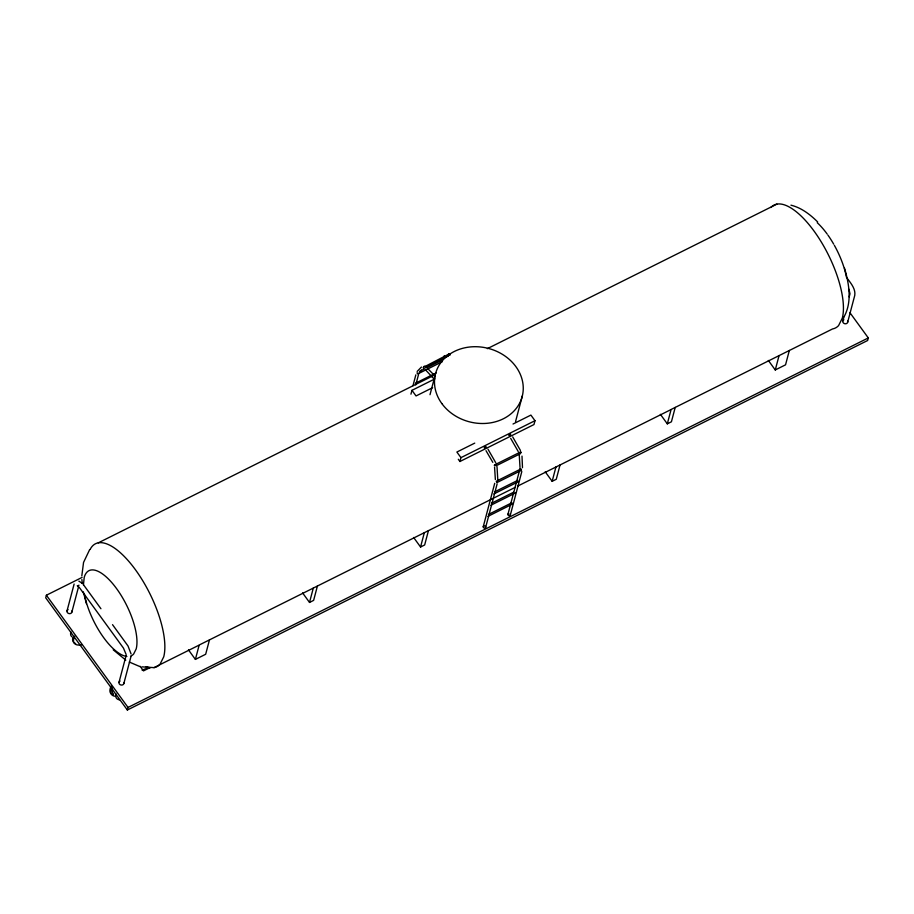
<?xml version="1.0" encoding="UTF-8"?>
<svg xmlns="http://www.w3.org/2000/svg" width="914" height="914" viewBox="0 0 914 914"><rect width="100%" height="100%" fill="white"/><g stroke="black" fill="none" stroke-linecap="round" stroke-linejoin="round"><path stroke-width="1.37" d="M497.81 480.01L497.01 466.574M522.488 467.694L521.997 456.097M520.02 467.488L519.232 454.635M495.365 479.553L494.554 466.951M81.814 575.911L83.551 562.418L89.663 549.622M83.414 585.051L84.202 577.488A47.539 18.257 63.5 0 1 116.661 588.719A47.539 18.257 63.5 0 1 136.186 648.929L133.627 654.047A47.539 18.257 63.5 0 1 130.633 656.069M519.666 469.796L519.883 468.551M82.111 577.397L46.374 595.231L45.7 597.802L127.354 710.007L867.626 340.499L868.3 337.94L849.974 312.748M67.019 610.918L74.125 584.035M71.852 612.117L78.593 586.628M119.003 682.347L126.098 655.521M123.836 683.546L130.942 656.652M127.354 710.007L128.029 707.436L868.3 337.94M188.467 649.877L195.39 659.405L199.183 645.021L514.993 487.459M209.466 639.891L205.673 654.264L195.39 659.405M302.591 592.912L309.515 602.44L313.308 588.056M317.421 586.011L313.628 600.384L309.515 602.44M412.979 385.708L415.847 374.854M410.946 394.174L411.963 390.335L434.938 378.864M415.756 384.954L418.589 374.363M430.003 394.699L435.372 374.363M413.631 537.489L420.554 547.006L424.347 532.634M428.46 530.577L424.667 544.961L420.554 547.006M458.302 459.262L459.936 461.501L460.953 457.651L534.987 420.703L530.897 415.093L513.028 424.016M483.255 526.681L494.725 483.289M485.677 527.275L497.136 483.883M515.553 421.594L522.362 395.842M507.933 514.365L519.403 470.973M534.987 420.703L533.97 424.553L459.936 461.501M510.355 514.959L521.814 471.567M545.224 471.795L552.159 481.324L555.952 466.94M560.065 464.895L556.272 479.267L552.159 481.324M660.388 414.316L667.311 423.845L671.105 409.472L832.597 328.926A68.699 26.38 63.5 0 0 838.606 325.544L842.297 318.141A68.699 26.38 63.5 0 0 818.91 238.177A68.699 26.38 63.5 0 0 770.879 207.512M675.218 407.416L671.424 421.788L667.311 423.845M768.343 360.436L775.266 369.953L779.059 355.58M789.342 350.45L785.549 364.823L775.266 369.953M842.822 321.054L843.885 317.032M849.197 296.913L849.986 293.782L849.209 290.378M847.655 322.254L854.761 295.371C855.79 288.744 850.66 283.077 847.107 278.153M423.468 367.325L423.719 366.72A1.2 1.017 -68.3 0 1 424.747 366.206L425.25 366.434A1.348 1.143 -68.3 0 1 425.604 367.588L425.513 367.908M448.146 355.009L448.386 354.404A1.2 1.017 -68.3 0 1 449.414 353.889L449.928 354.118A1.348 1.143 -68.3 0 1 450.294 354.94M448.58 354.289L449.391 355.146M496.005 465.854L495.525 464.609M844.09 316.701C852.316 301.86 849.026 283.523 844.479 268.065M417.15 371.438L421.445 367.051M419.298 372.684L421.377 370.033M79.027 585.2L77.439 585.965L79.701 587.988L123.481 648.129L126.121 654.458M485.768 447.392C487.448 445.015 482.272 448.568 484.98 447.94M510.4 435.018C512.08 432.642 506.904 436.195 509.612 435.567M443.701 356.494L444.375 355.866M494.805 464.723L494.268 465.352L496.451 464.392M448.683 354.175L423.947 367.051M417.207 372.615L417.127 373.335M496.782 481.918L496.793 482.649L521.471 470.333L521.266 469.27M425.855 367.234L448.054 356.152M419.583 371.37L424.519 368.902M426.987 367.679L441.793 360.287L441.896 361.19M417.721 373.963L442.399 361.647M415.367 383.297L436.332 372.832M98.312 542.836L435.053 374.763M487.345 348.657L776.889 204.13M432.642 387.662L416.041 395.945L411.963 390.335M474.743 443.13L456.874 452.042L460.953 457.651M495.331 464.541L520.009 452.224L520.512 452.67L520.614 453.584L497.17 465.283M496.188 481.29L520.866 468.973M494.428 491.983L517.872 480.284M493.8 493.96L518.478 481.644M149.862 667.711L143.487 670.887L140.173 666.34M141.99 666.854L154.009 667.631L198.658 645.353M517.541 486.179L670.602 409.78M491.446 503.294L513.657 492.212M490.818 505.271L515.496 492.954M488.51 514.433L511.954 502.723M487.882 516.399L512.48 504.071M520.386 452.099L521.288 452.224L519.266 453.127M790.953 205.17C801.338 207.707 810.215 214.539 817.664 221.953M139.945 666.592L129.297 662.044M78.855 581.133L82.317 583.349M125.789 660.125L113.233 649.808M427.284 368.113L433.236 374.214M425.616 369.964L433.316 378.236M83.562 584.857L100.94 608.747M112.525 624.662L128.017 645.992L131.068 653.921M46.374 595.231L128.029 707.436M512.685 436.903L520.466 450.488M510.686 438.366L518.249 451.562M488.007 449.231L495.799 462.804M486.008 450.682L492.806 462.335M848.546 288.893L848.935 289.704M83.345 591.849L86.419 603.697M81.883 579.567L82.329 583.658M847.575 321.145A2.491 2.102 14.8 0 1 846.227 323.67A2.491 2.102 14.8 0 1 843.074 322.516A2.491 2.102 14.8 0 1 843.873 319.786M123.881 682.998A2.491 2.102 14.8 0 1 120.934 684.997A2.491 2.102 14.8 0 1 119.208 681.844M119.574 681.41A2.491 2.102 14.8 0 1 120.054 681.079M71.783 611.009A2.491 2.102 14.8 0 1 70.424 613.534A2.491 2.102 14.8 0 1 67.27 612.38A2.491 2.102 14.8 0 1 68.082 609.649M113.576 694.069A24.381 9.003 -36 0 1 112.536 689.133M112.959 694.766A26.14 9.654 -36 0 1 111.142 686.128M71.898 636.795A24.381 9.003 -36 0 1 70.858 631.86M119.574 699.861A24.381 9.003 -36 0 1 116.021 693.932M142.081 670.111A24.381 9.003 -36 0 1 149.108 667.974M114.901 696.228A26.14 9.654 -36 0 1 112.034 687.351M75.668 643.513A26.14 9.654 -36 0 1 72.903 637.378M81.506 644.884A26.14 9.654 -36 0 1 74.742 636.098M423.662 368.559A1.348 1.143 -68.3 0 1 423.308 367.405M448.146 356.014A1.348 1.143 -68.3 0 1 447.986 355.089M510.172 514.148A1.245 1.051 14.8 0 1 509.726 515.633A1.245 1.051 14.8 0 1 508.013 515.005A1.245 1.051 14.8 0 1 508.755 513.622M485.014 526.064A1.245 1.051 14.8 0 1 485.391 527.744A1.245 1.051 14.8 0 1 483.437 527.492A1.245 1.051 14.8 0 1 484.077 525.938M150.273 667.734A68.699 26.38 63.5 0 1 146.114 666.763M90.143 549.44A68.699 26.38 63.5 0 1 137.945 573.295A68.699 26.38 63.5 0 1 163.72 656.858L160.019 664.25A68.699 26.38 63.5 0 1 154.009 667.631M817.242 222.708A47.539 18.257 63.5 0 1 827.181 234.064M827.924 235.104A47.539 18.257 63.5 0 1 833.682 244.141M834.356 245.329A47.539 18.257 63.5 0 1 846.455 277.239M126.875 656.458A47.539 18.257 63.5 0 1 84.454 594.523M78.273 586.308L77.439 585.771L78.273 586.308M441.85 403.577A44.797 37.908 14.8 0 0 518.592 405.016A44.797 37.908 14.8 0 0 476.16 346.714A44.797 37.908 14.8 0 0 441.85 403.577"/></g></svg>
